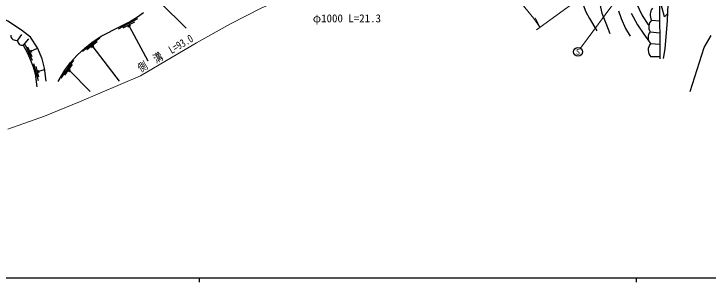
# Model space of a CAD drawing. Units: millimetres, scale not verified. Extents: x 40000 to 680000, y 20000 to 380000.
# Drawn here: x 125544 to 284496, y 204000 to 265444 of the extents above; entities that cross this region are included whole.
import ezdxf
from ezdxf.enums import TextEntityAlignment as Align

# ---------------------------------------------------------------- set-up
doc = ezdxf.new("R2010")
doc.units = ezdxf.units.MM
doc.header["$LTSCALE"] = 1000
doc.linetypes.add('CHAIN', pattern=[18.5, 12, -1.5, 3.5, -1.5])
for name, color, linetype, lineweight in [('M-BGD', 7, 'Continuous', 25), ('M-BMK', 2, 'CHAIN', 13), ('M-STR-HTXT', 7, 'Continuous', 13), ('M-STR-STRC', 7, 'Continuous', 25), ('M-TTL-BAND', 7, 'Continuous', 25)]:
    doc.layers.add(name, color=color, linetype=linetype, lineweight=lineweight)
doc.styles.add('ＭＳ ゴシック', font='')
doc.styles.get('ＭＳ ゴシック').set_extended_font_data('MS Gothic')

msp = doc.modelspace()

# ---------------------------------------------------------------- linework, layer by layer
at = {"layer": 'M-BGD'}
for p, q in [((273498, 255163), (273411, 268836)), ((159025, 268074), (164990, 262184)), ((153882, 264281), (149446, 261973)), ((271530, 263996), (273443, 263843)), ((274487, 264790), (275178, 265428)), ((153133, 263553), (150472, 262168)), ((152252, 262756), (151631, 262433)), ((151941, 262594), (156179, 254653)), ((127305, 260698), (126375, 259425)), ((271240, 261347), (273460, 261113)), ((128857, 259757), (127701, 258271)), ((145215, 259884), (141240, 256852)), ((128072, 258494), (129710, 254845)), ((128673, 257887), (129656, 255698)), ((129438, 256915), (130963, 257612)), ((144602, 259039), (142217, 257220)), ((143870, 258103), (143313, 257679)), ((143591, 257891), (149647, 250044)), ((271329, 258637), (273476, 258523)), ((129324, 257171), (129553, 256660)), ((139197, 254835), (136321, 250745)), ((273495, 255590), (271382, 255590)), ((130033, 254052), (131127, 250205)), ((130540, 253365), (131196, 251056)), ((138867, 253844), (137142, 251390)), ((131080, 252562), (131233, 252023)), ((131157, 252293), (132597, 252702)), ((138451, 252731), (138048, 252158)), ((138250, 252445), (143043, 247639))]:
    msp.add_line(p, q, dxfattribs=at)
for points in [[(274487, 264790), (273411, 268836), (273411, 270894), (272096, 278611), (271275, 281286), (269400, 285037), (267451, 286692), (262323, 291017), (257586, 294612), (252492, 298170), (250728, 299217), (248070, 300319), (242139, 302211), (235523, 303933), (230233, 305234), (227432, 305833), (226106, 306503), (224669, 307504), (222467, 308939), (220448, 309821), (216189, 311146), (214752, 311344), (198068, 296226), (197157, 296593)], [(241437, 302394), (246671, 298072), (254457, 291527), (257811, 288773), (260646, 286059), (262483, 283664), (263371, 281922), (264369, 279288), (265766, 273860), (267004, 270228), (268002, 267953), (269360, 265039), (270718, 263124), (270930, 262928)], [(226195, 289142), (227696, 290169), (230185, 290958), (232792, 290958), (235675, 290406), (239111, 288432), (241284, 287445), (244720, 285392), (249776, 282786), (253488, 280496), (255621, 278246), (257438, 275482), (258821, 271850), (259500, 268821), (260172, 265584), (261040, 263333), (262028, 260964)], [(229609, 283365), (230820, 284010), (232642, 284366), (234819, 284366), (237726, 283731), (240331, 283001), (243889, 281651), (244922, 281222), (247801, 279524), (250603, 277025), (251922, 275390), (253209, 273643), (254202, 271870), (255299, 269932), (255860, 267484), (256498, 265929), (257314, 264349), (258997, 261544)], [(273867, 282794), (274627, 280765), (275400, 278567), (275621, 276828), (275828, 274484), (275614, 272452), (275466, 271130), (275281, 267689), (275110, 263927), (274616, 257402), (274179, 255195)], [(132924, 250008), (132556, 253039), (132032, 255118), (130941, 257663), (129330, 260145), (127296, 261743), (124130, 263746), (115939, 267781), (114207, 268229), (107129, 267417), (104425, 266653), (99330, 265149)], [(135654, 249938), (137239, 252572), (138472, 254326), (140036, 255991), (141858, 257700), (143419, 258892), (145522, 260315), (149848, 262520), (151997, 263638), (153875, 264738), (155218, 265782)], [(263991, 266130), (264626, 264412), (265597, 262114), (266619, 260364)], [(266890, 265573), (268313, 262953), (269768, 260834), (270940, 259185)], [(280372, 247646), (283587, 257719), (285172, 260454)], [(127701, 258271), (128660, 256468), (129384, 254854), (129938, 253289), (130384, 251721), (130823, 248758)]]:
    msp.add_lwpolyline(points, dxfattribs=at)
for centre, radius, start, end in [((273886, 265205), 2649, 143.64881, 207.15894), ((272942, 262501), 2057, 133.36987, 214.13923), ((272723, 260039), 1977, 138.61222, 225.18741), ((126014, 260561), 1191, 180.03681, 287.62069), ((127495, 259373), 1122, 177.31131, 280.6085), ((273064, 257142), 2290, 139.2578, 222.70389)]:
    msp.add_arc(centre, radius, start, end, dxfattribs=at)
at = {"layer": 'M-BMK'}
msp.add_arc((309307, 293186), 30000, 212.48104, 275.00936, dxfattribs=at)
at = {"layer": 'M-STR-HTXT'}
for p, q in [((275072, 284451), (255292, 257567)), ((273867, 282794), (245233, 261765)), ((246039, 262357), (244905, 264535))]:
    msp.add_line(p, q, dxfattribs=at)
msp.add_lwpolyline([(246039, 262357), (244605, 264367), (238826, 271536), (235452, 275920), (233490, 277659), (231961, 278654), (230714, 279286), (227838, 280245), (225597, 280572), (223264, 280552), (219915, 279922), (215338, 278903), (209130, 277254), (202916, 275209), (197116, 273061), (189739, 269977), (186180, 268537), (182187, 266736), (175141, 263151), (167370, 258816), (154516, 251249), (140605, 245315), (132544, 242040), (124190, 238998)], dxfattribs=at)
at = {"layer": 'M-STR-STRC'}
msp.add_circle((254700, 256762), 1000, dxfattribs=at)
at = {"layer": 'M-TTL-BAND'}
for p, q in [((40000, 205000), (579000, 205000)), ((168000, 205000), (168000, 204000)), ((268000, 205000), (268000, 204000))]:
    msp.add_line(p, q, dxfattribs=at)

# ---------------------------------------------------------------- texts
at = {"layer": 'M-STR-HTXT', "style": 'ＭＳ ゴシック'}
msp.add_text('φ1000 L=21.3', height=1833, dxfattribs=at).set_placement((193992, 262959), align=Align.BOTTOM_LEFT)
at = {"layer": 'M-STR-HTXT', "style": 'ＭＳ ゴシック', "width": 0.8}
msp.add_text('側\u3000溝\u3000L=93.0', height=1833, rotation=30.486, dxfattribs=at).set_placement((160969, 255179), align=Align.BOTTOM_CENTER)
at = {"layer": 'M-STR-STRC', "style": 'ＭＳ ゴシック'}
msp.add_text('S', height=1320, dxfattribs=at).set_placement((254700, 256762), align=Align.MIDDLE_CENTER)

doc.saveas('drawing.dxf')
